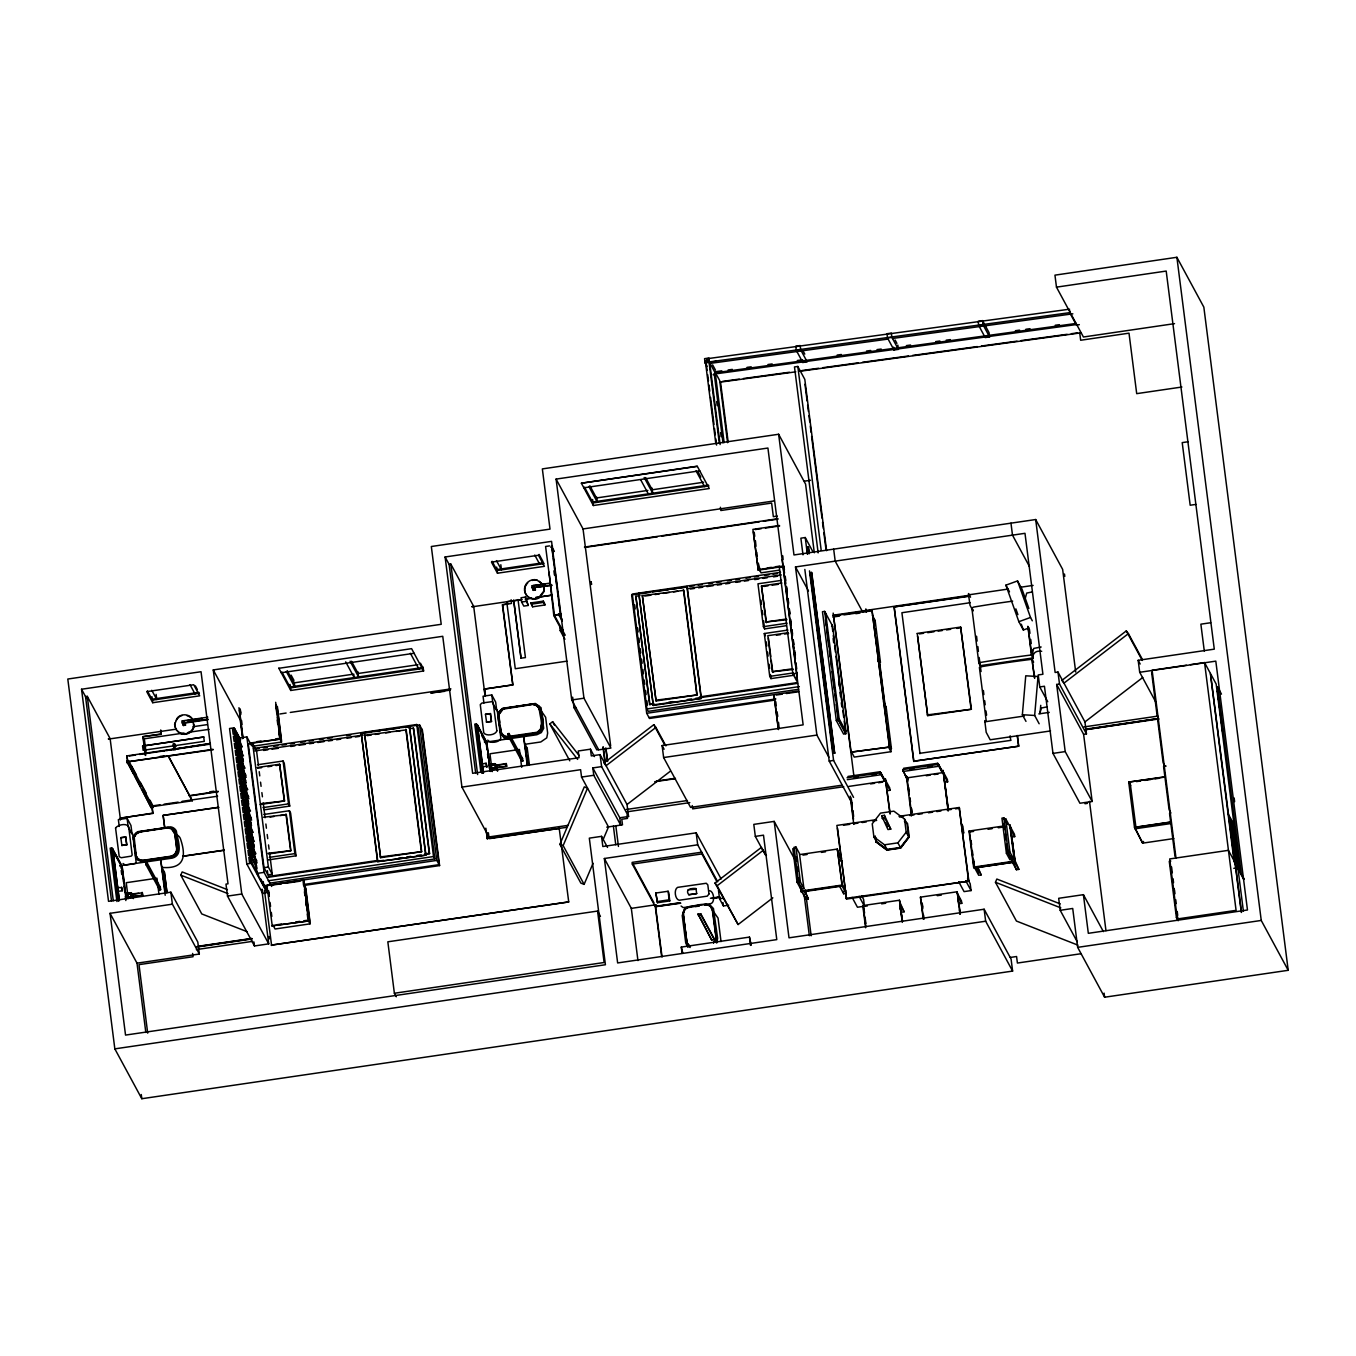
<?xml version="1.0" encoding="UTF-8"?>
<svg xmlns="http://www.w3.org/2000/svg" width="1356" height="1356" viewBox="0 0 1356 1356"><rect width="100%" height="100%" fill="white"/><g stroke="black" fill="none" stroke-linecap="round" stroke-linejoin="round"><path stroke-width="1.5" d="M715.714 936.572L715.815 939.064L713.629 942.962M134.278 840.11L134.346 837.788M176.924 834.855A7.916 7.695 -28.4 0 1 180.28 838.313C186.789 856.856 184.026 869.264 162.11 867.416M498.042 716.426L498.974 711.646L502.551 708.29L535.383 703.476L541.044 707.679L543.671 728.308L541.298 732.596L536.874 734.732L484.753 742.291M133.363 839.788L133.43 837.364A7.916 7.695 -28.4 0 1 137.871 831.652L170.67 826.855A7.916 7.695 -28.4 0 1 176.365 831.075C177.28 839.228 184.28 855.026 172.195 858.128L120.04 865.687M498.533 716.646L499.381 712.307L502.652 709.222L531.552 704.628M541.315 724.816L540.468 729.155L537.213 732.24L506.042 736.8M177.941 848.585L177.263 853.433L173.89 856.636L142.194 861.28A7.661 7.441 -28.4 0 1 136.837 857.297M1025.984 721.375L1022.373 714.731L1025.746 675.797L1038.035 676.525L1034.662 715.46L1039.154 723.765M1040.035 713.527L1040.747 705.323M175.195 722.494L175.178 727.443M193.993 724.172L193.62 726.63A9.577 9.306 -28.4 0 1 191.094 730.952A9.814 9.543 -28.4 0 1 179.399 732.664L177.399 731.189M984.761 720.578L986.185 732.291L990.185 739.783L1050.561 730.935M1032.035 649.727L1033.086 657.931L980.218 665.677L978.863 663.186L971.828 607.844L973.761 607.064A250.097 55.443 -7.2 0 1 1012.661 601.149M978.863 663.186L980.795 662.406A250.097 55.443 -7.2 0 1 1005.999 658.423A250.029 55.427 -7.2 0 1 1031.492 654.982L1033.086 657.931M1024.746 600.2L1026.712 593.081L1032.136 591.945M1039.832 713.425L1041.34 708.052L1046.764 706.917M145.668 755.478L143.194 736.698L161.211 734.274L160.889 730.206M120.633 818.177L152.906 813.091M511.534 603.284L511.127 599.759M499.059 714.409L503.212 709.035M512.856 685.051L502.635 604.776L511.331 603.488M177.856 850.89L175.619 854.924L171.432 856.958L142.007 860.907A7.661 7.441 -28.4 0 1 136.634 856.924L135.99 854.738M716.714 943.047L717.629 938.301L713.459 908.537L710.103 905.079L705.306 904.299M133.922 837.805L136.075 833.889L140.126 831.957L166.873 828.024M715.663 938.793L713.493 942.691M247.029 931.657L201.756 913.927L180.789 875.145L182.162 871.925L227.435 889.655M584.114 884.383L580.86 883.112L559.892 844.33L584.3 786.87L587.538 788.141L563.147 845.602L584.114 884.383L593.047 863.314M602.81 840.33L608.505 826.923L581.555 777.073L580.605 769.7L461.938 787.107L442.751 636.303L213.265 669.932L241.775 894.011L268.725 943.861L254.47 945.963L227.503 896.096L225.977 884.112L228.011 883.807L201.044 671.729L81.546 689.238L108.531 901.333L170.856 892.197L197.806 942.047L199.332 954.031L137.007 963.167L110.056 913.317L172.382 904.181L199.332 954.031M1077.952 945.149L1016.424 921.046L995.457 882.281L996.83 879.044L1060.273 903.893M886.875 849.89L900.655 847.873L909.164 836.889L900.757 848.059L886.96 850.076L875.908 841.754L886.96 850.076M176.195 720.172L177.755 718.172M873.891 836.923L884.536 844.805L897.892 842.856L906.198 832.177L904.52 819.058L893.858 811.159L880.502 813.125L872.23 823.787L873.891 836.923L876.4 841.534L887.027 849.415L900.384 847.466L908.69 836.805L907.011 823.668L904.52 819.058M569.774 760.801L549.807 723.867L552.621 721.714L579.165 755.597M653.778 724.714L603.945 763.004L606.064 765.716L655.914 727.426L653.778 724.714L664.762 745.02M628.557 816.481L601.606 766.632L592.826 767.92L619.794 817.77L628.557 816.481L627.031 804.498L670.22 771.31M772.835 897.842L738.105 924.538L715.002 883.044L761.326 847.449L766.445 855.704M738.105 924.538L717.138 885.756L763.445 850.161M1126.294 630.913L1061.85 680.424L1063.968 683.136L1128.412 633.625L1126.294 630.913L1142.261 660.457M1086.461 733.901L1059.511 684.051L1056.663 684.458L1083.613 734.325L1086.461 733.901L1084.936 721.917L1142.769 677.475M512.704 684.899L484.6 689.085L485.499 695.56M1029.187 627.896L1023.356 630.015L1018.865 621.692L1005.898 585.165L1017.542 580.927L1022.034 589.233L1028.865 608.471M1018.865 621.692L1030.509 617.455L1032.306 620.794M689.136 906.672L684.678 908.808L682.238 915.537L685.729 942.979L687.814 947.285M1084.664 729.799L1157.855 718.629M1041.154 646.998L1033.747 648.422L1031.78 655.541L1028.136 626.845M1041.696 651.287C1026.255 648.999 1034.679 670.661 1034.679 678.271M1103.377 931.606L1083.41 894.672L1058.68 898.299L1060.206 910.3L1072.715 908.469L1077.664 947.352L1104.615 997.219L1288.2 970.303L1203.84 307.134L1176.889 257.284L1054.951 275.149L1056.477 287.15L1083.427 337L1174.516 323.643M1056.477 287.15L1166.194 271.064L1214.281 649.151L1138.176 660.304L1139.701 672.288L1155.668 701.832M715.815 443.582L705.29 360.73L708.781 360.221L719.307 443.073M982.558 320.626L978.185 321.27L978.744 325.559L985.219 337.559L989.592 336.915L989.049 332.627L982.558 320.626L983.1 324.915L989.592 336.915M709.493 362.306L708.934 358.018L704.578 358.662L705.12 362.95L709.493 362.306L715.968 374.307L713.07 374.731M796.328 350.475L800.701 349.848L807.176 361.849L802.82 362.476L796.328 350.475L795.786 346.187L800.142 345.56L800.701 349.848M887.536 338.017L891.892 337.373L898.384 349.373L894.011 350.018L887.536 338.017L886.977 333.729L891.35 333.084L891.892 337.373M978.744 325.559L983.1 324.915M1079.342 324.66L1076.427 325.084L1069.935 313.083L1069.579 310.236M826.601 550.689L804.803 379.375L797.82 366.459L794.48 366.934L818.143 552.875M814.312 552.79L805.583 484.126L778.632 434.259L542.349 468.905L550.011 529.111L431.327 546.502L441.225 624.302L67.8 679.034L114.836 1048.866L141.804 1098.716L1012.61 971.082L1011.084 959.082L984.134 909.232L789.006 937.827L774.191 821.397L753.8 824.38L755.326 836.381L765.309 854.839M1181.907 387.019L1136.701 393.647L1129.006 333.169L1080.664 340.254L1079.681 332.576M594.437 756.58L590.453 749.19L578.232 750.987L579.08 757.716L472.634 773.327L445.107 556.977L551.57 541.366L571.74 699.984L598.708 749.851L610.912 748.054L583.961 698.204L556.096 479.092L767.92 448.039L803.142 724.867L662.101 745.546L663.626 757.546L690.577 807.396L841.771 785.226M581.368 483.194L697.255 466.21L709.256 488.533L593.369 505.517L581.368 483.194L697.272 466.362M583.86 487.804L699.764 470.82M647.863 490.431L596.471 497.957L589.877 485.753M703.628 482.244L652.236 489.787L645.642 477.583M592.538 502.025L708.442 485.041M708.934 485.957L593.03 502.957L584.504 487.16M804.345 481.177L810.515 480.278M556.096 479.092L583.046 528.942L774.123 500.94M1187.975 441.768L1182.212 442.615L1190.178 505.229L1195.941 504.398M549.587 545.892L545.587 546.468L554.519 615.455M550.621 547.129L552.553 546.841M777.293 516.094L773.344 516.67L771.615 503.076L720.833 510.517L720.409 507.263M445.107 556.977L449.107 564.367L450.836 564.096L473.685 606.352L485.075 695.95M584.453 547.078L777.785 518.738M584.656 547.451L657.406 536.773M661.575 536.162L759.275 521.857M763.428 521.246L777.988 519.111M780.7 566.859L758.258 570.147L752.885 529.382L779.395 525.501M755.173 529.552L761.292 528.654M765.377 528.06L779.649 525.959M496.618 569.588L543.603 562.706M544.095 563.621L497.11 570.52L492.109 561.282M497.449 573.215L544.434 566.333L538.451 555.248L491.465 562.13L497.449 573.215L496.669 567.079M549.18 573.452L553.807 615.556L564.469 635.269M813.227 552.316L805.244 537.535L800.871 538.179L802.989 554.841M549.4 583.216L531.688 585.809L533.281 590.352L535.4 590.046L535.128 587.979M545.468 584.25L532.722 585.656L532.993 587.724L551.977 585.402M809.329 553.689L808.329 547.01L806.922 547.231L807.718 553.519M531.942 587.877L551.756 584.978M807.125 547.587L808.532 547.383M1075.698 672.051L1062.646 569.384L1035.679 519.534L793.972 554.96L778.632 434.259M525.433 597.098L521.06 597.742L521.602 602.03L523.806 606.098L528.179 605.454L525.433 597.098L528.179 605.454M471.956 606.607L473.685 606.352M472.058 606.827L522.162 599.488M525.331 599.047L531.535 598.149L525.365 599.115M535.654 597.538L552.18 595.115L535.688 597.606M521.229 599.725L506.737 601.776L515.28 668.728L566.927 661.152M507.737 603.912L502.364 604.691L512.788 684.627M521.602 602.03L525.975 601.386M767.259 567.944L771.361 567.35M775.479 566.74L779.581 566.147M531.094 602.912L543.315 601.132L544.722 603.708L544.892 604.996L532.654 606.793L531.094 602.912L532.654 606.793M758.004 569.69L782.48 566.113M531.264 604.2L543.485 602.403L544.892 604.996M828.872 757.224L816.888 735.071L795.497 566.944L1024.983 533.315L1042.917 674.254L1038.221 674.949L1039.747 686.95L1047.73 701.713M779.53 570.13L761.038 572.842L759.038 569.147M780.581 572.317L632.32 594.047L646.931 708.951L648.219 711.341L798.582 689.306M638.829 593.453L687.187 586.962L701.357 698.425L653.304 705.459L638.829 593.453L653.304 705.459M633.71 594.674L637.879 594.064M639.117 594.013L649.575 592.47M652.422 591.928L668.372 589.724M671.152 589.182L676.729 588.487M679.458 587.979L687.187 586.962M689.865 586.453L694.018 585.843M698.17 585.233L702.34 584.622M708.578 583.707L712.731 583.097M716.9 582.487L721.053 581.877M727.291 580.961L731.443 580.351M735.613 579.741L739.766 579.131M746.003 578.215L750.173 577.605M754.326 576.995L758.479 576.385M764.716 575.469L768.886 574.859M773.039 574.249L777.191 573.639M654.151 704.391L649.592 704.256L635.845 596.233L639.998 595.623M687.814 588.606L781.327 574.91M642.354 595.623L683.814 590.352L697.12 694.95L656.067 700.967L642.354 595.623L656.067 700.967M690.289 589.046L694.442 588.436M698.594 587.826L702.747 587.216M706.917 586.606L713.154 585.69M717.307 585.08L721.46 584.47M725.613 583.86L729.765 583.266M736.003 582.351L740.173 581.741M744.325 581.131L748.478 580.521M754.716 579.605L758.868 578.995M763.021 578.385L767.191 577.775M773.429 576.859L777.581 576.249M644.812 596.064L650.965 595.165M655.084 594.555L659.185 593.962M663.287 593.352L669.44 592.453M673.559 591.86L677.661 591.25M781.565 580.351L757.97 583.809L763.411 626.658L764.615 628.879L786.243 625.709M559.113 613.827L561.045 613.556L561.282 615.438L559.35 615.726L559.113 613.827L562.011 619.2M553.807 615.556L560.316 614.166L554.299 615.048L565.181 635.167M786.87 619.726L766.072 621.98L761.496 585.978L781.887 582.995M763.937 586.419L768.021 585.826M772.089 585.216L778.208 584.334M120.481 819.939L110.124 738.613L87.276 696.357L85.53 696.611L111.531 900.994M278.811 668.305L411.597 648.66L423.597 670.983L290.777 690.458L278.777 668.135M559.74 626.726L560.231 630.608L563.282 630.15M281.285 672.745L414.089 653.287M151.906 699.238L198.891 692.34M199.383 693.272L152.397 700.154L147.414 690.916M152.719 702.713L199.705 695.831L193.722 684.746L146.736 691.645L152.719 702.713L151.957 696.73M417.97 664.711L358.12 673.491L351.509 661.27M289.964 686.967L422.784 667.508L423.275 668.423L290.455 687.899L281.929 672.101M839.076 720.816L844.991 731.731L846.025 731.579L832.618 626.133L824.668 611.403L822.465 611.726L836.313 720.595L843.601 734.088L845.805 733.765L844.212 721.189M766.072 621.98L786.463 618.997M521.026 658.168L513.687 600.284L521.026 658.168L525.433 657.592L518.026 599.572M824.685 613.539L825.719 613.387L839.144 718.833L846.025 731.579M973.066 611.014L970.032 605.318L968.557 594.86L1008.118 589.063M1020.61 587.233L1033.102 585.402M832.906 615.268L968.523 595.403M889.638 747.054L850.89 752.139L889.638 747.054L871.993 610.183L833.55 615.81L850.975 750.987M1017.407 735.766L1018.729 746.19L913.69 761.241L894.062 606.929L968.082 596.081M894.062 606.929L968.269 596.403M763.411 626.658L787.005 623.201M833.855 616.37L839.923 615.488M843.974 614.895L858.128 612.81M862.179 612.217L872.298 610.742M832.804 617.048L839.076 616.133M855.805 613.675L859.992 613.065M919.995 753.682L901.91 612.726L970.065 602.725M794.531 675.152L770.937 678.61L769.75 676.39L764.292 633.523L787.887 630.065M207.824 717.155L181.772 720.968L183.365 725.494L185.484 725.189L185.213 723.138M187.213 720.629L201.807 718.494M793.192 669.474L772.412 671.712L767.818 635.693L788.209 632.71M831.567 626.286L832.618 626.133M874.078 620.641L875.128 620.489L880.434 662.287L879.4 662.44L877.603 659.118M776.378 635.235L780.463 634.642M784.531 634.049L788.616 633.438M182.026 723.019L208.095 719.205M208.316 719.629L183.297 723.29L183.043 721.256M108.378 738.867L110.124 738.613M108.497 739.088L176.483 729.121M192.976 726.714L207.4 724.596M279.861 713.985L286.116 713.053M290.286 712.442L450.921 688.899M450.175 690.119L430.716 692.967L444.548 691.34M184.043 733.02L144.312 738.783L146.194 753.461M188.196 732.342L209.112 729.342M512.568 684.899L484.312 689.034L485.109 695.323M239.91 738.935L233.927 727.867L229.554 728.494L246.792 863.958L262.759 893.502L265.674 893.062M240.69 739.817L234.69 728.748L232.52 729.07L233.181 734.223L235.351 733.901L242.334 746.834M142.583 746.054L203.705 737.02L142.583 746.054L143.126 750.326L204.298 741.359L203.705 737.02M491.787 694.95L492.872 703.51L496.737 710.646L495.652 702.086L491.787 694.95L483.058 696.221L483.923 703.069M916.927 633.472L960.641 627.065L971.388 709.239L927.69 715.646L917.334 634.201M919.402 633.896L923.572 633.286M927.741 632.676L933.979 631.76M938.132 631.15L942.301 630.54M946.471 629.93L950.624 629.32M956.878 628.404L961.031 627.794M235.808 734.528L237.554 734.257L253.352 857.246L251.606 857.5L235.808 734.528L237.758 734.63L253.352 857.246M174.043 750.038L173.28 744.037L174.585 743.834L175.975 746.427M241.588 746.97L235.605 735.884L233.435 736.206L234.079 741.342L236.266 741.02L242.249 752.105M251.623 745.732L246.86 736.918L239.859 737.952L257.098 873.4L267.573 892.79M210.366 743.393L163.042 751.038M213.231 749.715L127.684 761.818L126.922 755.885L210.18 743.681M129.227 755.987L135.464 755.072M139.634 754.461L162.534 751.105M166.686 750.495L210.451 744.088M164.042 751.156L162.025 750.732M236.503 743.003L234.334 743.325L234.995 748.461L237.164 748.156L236.503 743.003L243.504 755.936M256.945 741.647L261.047 741.037M275.438 738.935L279.539 738.325L281.539 742.02L252.775 746.241M126.752 761.072L128.684 760.801L153.143 807.464L151.211 807.752L126.752 761.072L133.532 773.615M249.69 743.071L280.539 739.037L251.979 743.224M159.974 756.462L164.008 755.868M213.011 749.309L127.684 761.818L139.482 783.378M258.42 765.411L256.555 750.766L252.674 743.563L248.317 744.207L264.03 867.687L267.912 874.874L272.268 874.247L269.607 853.314M126.989 762.953L128.922 762.665M571.74 699.984L583.961 698.204M243.402 761.225L237.419 750.156L235.249 750.478L235.893 755.614L238.08 755.292L245.063 768.208M772.412 671.712L792.785 668.728M486.584 722.223L485.482 714.29L490.397 713.578L491.499 721.511L486.465 722.002L491.499 721.511M253.487 748.444L416.75 724.511L418.038 726.918L434.835 858.941L269.488 883.18M490.516 713.798L485.482 714.29M361.204 733.003L409.563 726.528L425.937 855.144L377.578 861.619L361.204 733.003L377.612 860.111M254.894 749.088L259.064 748.478M263.234 747.868L267.403 747.258M273.641 746.342L277.811 745.732M281.98 745.122L286.15 744.512M290.32 743.902L294.489 743.291M300.744 742.376L304.914 741.766M309.083 741.156L313.253 740.545M319.507 739.613L323.677 739.003M327.847 738.393L332.017 737.783M346.611 735.647L350.78 735.037M361.51 733.562L371.968 732.037M373.714 731.681L380.324 730.816M384.138 730.155L399.122 728.053M402.901 727.392L409.563 726.528M411.241 726.172L419.58 724.952L422.377 730.121L439.598 865.586L304.1 885.434M254.894 750.936L363.272 735.054M409.122 728.325L413.682 728.46L429.598 853.636L425.445 854.246M364.747 735.189L406.207 729.901L421.699 851.67L380.629 857.687L364.747 735.189L380.629 857.687M263.64 750.444L267.81 749.834M271.98 749.224L278.217 748.309M290.726 746.478L294.896 745.868M299.066 745.258L305.32 744.342M309.49 743.732L313.66 743.122M317.812 742.512L324.067 741.596M328.237 740.986L332.406 740.376M336.576 739.766L340.746 739.156M347 738.24L351.17 737.63M355.323 737.003L359.493 736.393M367.205 735.63L371.307 735.02M375.409 734.427L379.511 733.816M385.68 732.918L389.782 732.325M395.935 731.409L400.054 730.816M769.75 676.39L793.328 672.932M784.514 573.113L783.717 566.859L779.344 567.503L792.87 673.813L797.243 673.169M572.656 697.154L573.995 707.629L575.741 707.374M487.058 749.919L486.007 741.647L476.431 723.918L474.77 724.155L480.804 771.7M490.482 771.445L486.77 742.274L477.312 724.782L475.99 724.968L482.228 773.14M475.956 725.257L477.448 725.036L483.533 772.937M476.312 726.613L477.617 726.426L486.804 743.41L485.499 743.596M655.66 700.221L697.12 694.95M238.978 762.411L236.808 762.733L236.147 757.597L238.317 757.275L238.978 762.411L245.961 775.344M239.232 764.394L237.063 764.716L237.707 769.869L239.893 769.547L239.232 764.394L246.216 777.31M649.592 704.256L653.745 703.662M699.476 696.95L797.159 682.627M668.694 702.255L672.847 701.645M687.407 699.527L691.56 698.916M695.713 698.306L797.548 683.373M1210.671 622.743L1200.874 624.167L1204.298 651.066M652.999 704.9L701.357 698.425M257.521 764.767L283.082 761.021L284.268 763.242L289.726 806.091L264.166 809.837M646.931 708.951L799.362 686.594M257.199 767.513L279.607 764.225L284.591 800.955L260.132 804.549M257.589 768.242L261.674 767.649M267.776 766.75L271.861 766.157M275.929 765.564L280.014 764.954M240.131 771.53L237.961 771.852L238.622 776.988L240.792 776.683L240.131 771.53L246.131 782.615M508.008 733.681L509.059 733.528L522.535 758.445L522.857 761.021L521.823 761.174L508.33 736.24L508.008 733.681L522.857 761.021M631.642 594.979L646.693 713.29L798.481 691.052M776.225 695.035L782.344 694.136M786.412 693.526L798.65 691.746M508.33 736.24L509.381 736.088L509.059 733.528M510.5 736.8L535.179 733.189C545.773 730.833 539.891 717.239 539.468 710.341A7.288 7.068 -28.4 0 0 531.399 704.357L504.652 708.273C493.516 711.171 500.144 725.748 501.008 733.24M484.346 741.885L486.007 741.647M648.982 717.544L775.835 698.95M486.77 742.274L485.465 742.461L481.651 735.41M774.259 700.188L649.49 718.46L646.693 713.29M241.69 783.802L239.52 784.107L238.876 778.971L241.046 778.649L241.69 783.802L248.69 796.718M248.945 798.701L241.944 785.785L239.775 786.09L240.436 791.26L242.605 790.938L248.606 802.023M524.806 744.308L540.79 741.969L546.756 737.85L547.655 733.104L545.637 717.256L541.603 711.476M209.841 791.802L213.977 791.209M189.23 795.701L218.18 791.294M189.382 795.972L218.231 791.735M1084.936 721.917L1057.985 672.051L1055.138 672.474L1035.679 519.534M151.991 805.973L160.042 804.786M164.059 804.193L178.161 802.142M182.06 801.345L217.621 796.209M168.992 757.072L192.332 800.769L152.075 806.667L144.329 792.328M483.194 763.682L486.109 763.259L486.889 767.004L486.109 763.259M522.535 758.445L521.484 758.597L521.823 761.174M120.345 818.109L152.787 813.414L151.872 807.142M491.279 764.648C502.567 760.885 481.16 768.937 495.347 767.852L494.754 764.14M885.061 706.968L886.112 706.815L891.417 748.58L890.383 748.732L888.587 745.41M127.091 818.312L128.193 826.906L132.057 834.042L130.956 825.465L127.091 818.312L118.362 819.6L119.243 826.465M598.589 749.631L596.826 749.885L573.995 707.629M483.584 766.699L486.499 766.276M493.262 765.259L506.398 763.903L506.703 766.293L495.686 767.903M495.381 765.513L506.398 763.903M1186.398 665.237L1152.108 670.271L1175.991 858.026M1190.432 664.66L1204.552 662.576L1210.383 673.373L1234.113 861.704L1243.672 879.332M164.669 827.652L163.11 815.397L218.638 807.261M1039.747 686.95L1044.442 686.255L1052.985 753.394L1079.935 803.244L1092.156 801.464L1083.613 734.325M1139.701 672.288L1215.807 661.135L1247.469 909.995L1088.326 933.318L1083.41 894.672M163.11 815.397L218.706 807.396M493.567 767.665L506.703 766.293M491.72 768.089L495.347 767.852M244.419 805.176L242.249 805.498L241.588 800.362L243.758 800.04L244.419 805.176L251.402 818.109M496.042 768.344L491.313 769.038L490.736 764.428L495.449 763.733L497.567 771.157L496.974 766.53M261.776 803.498L284.591 800.955M839.144 718.833L838.093 718.985L836.262 704.51M482.058 771.734L483.363 771.547M627.031 804.498L600.081 754.631L591.301 755.919L590.453 749.19M251.657 820.109L244.673 807.193L242.504 807.498L243.148 812.651L245.334 812.329L251.318 823.397M836.313 720.595L838.517 720.273L845.805 733.765M262.962 807.617L288.523 803.871L289.726 806.091M251.572 825.38L245.572 814.312L243.402 814.617L244.063 819.77L246.233 819.448L253.216 832.364M927.284 714.917L971.388 709.239M263.844 814.481L289.404 810.735L290.591 812.956L296.049 855.822L268.522 859.857M663.626 757.546L816.888 735.071M121.904 845.602L120.803 837.669L125.701 836.957L126.803 844.89L121.786 845.381L126.803 844.89M125.82 837.177L120.803 837.669M263.522 817.227L286.336 814.668L290.913 850.687L268.505 853.975M270.03 817.058L274.115 816.465M280.217 815.566L284.302 814.973M252.47 832.499L246.487 821.431L244.317 821.753L244.961 826.906L247.148 826.584L253.131 837.669M581.555 777.073L593.775 775.276L620.726 825.143L619.794 817.77M121.871 866.196L111.819 847.924L110.158 848.161L116.938 901.52M126.345 899.299L122.159 866.433L112.701 848.941L111.378 849.127L117.921 900.469M111.378 849.415L112.836 849.195L119.362 900.537L112.701 848.941M984.71 721.833L1024.272 716.036M1038.832 713.9L1049.256 712.375M111.734 851.06L113.057 850.873L122.226 867.857L120.921 868.043M254.284 846.771L248.301 835.686L246.131 836.008L246.775 841.144L248.962 840.822L255.945 853.755M833.093 752.97L834.703 753.139L833.093 752.97L810.125 572.418M656.575 781.039L675.271 778.31M654.694 781.717L675.474 778.666M255.199 853.907L249.216 842.839L247.029 843.144L247.69 848.297L249.86 847.975L256.843 860.89M890.197 745.478L890.977 751.699L854.263 757.089L851.805 752.512M804.837 569.418L829.211 761.089L833.584 760.445L853.551 797.379M182.958 856.161L224.096 850.144M183.026 856.297L224.164 850.263M119.735 865.891L121.413 865.653L122.193 871.806M145.787 862.365L146.821 862.213L160.313 887.146L160.635 889.706L159.584 889.875L146.109 864.942L145.787 862.365L160.635 889.706M120.718 866.365L122.023 866.179L126.04 899.062M120.853 866.637L122.159 866.433M1083.969 726.935L1157.821 716.104M146.109 864.942L147.16 864.789L146.821 862.213M250.114 849.958L247.945 850.28L248.589 855.416L250.775 855.094L250.114 849.958L257.098 862.874M919.792 753.309L1010.864 740.359M1086.325 729.036L1158.126 718.51M1084.664 729.816L1157.905 719.087M268.098 853.246L290.913 850.687M257.013 868.162L251.013 857.077L248.843 857.399L249.504 862.552L251.674 862.23L258.657 875.162M251.402 857.128L253.165 856.873M913.69 761.241L1018.729 746.19M269.302 857.365L294.845 853.619L296.049 855.822M246.792 863.958L251.165 863.314L267.132 892.858M847.941 776.446L880.01 771.75L884.298 779.683M903.605 768.293L937.691 763.292L941.996 771.242M626.336 809.481L687.441 800.532M847.042 777.768L880.892 772.801L884.383 779.259L884.637 781.158L848.788 786.412M902.74 769.598L938.555 764.343L942.064 770.818L942.301 772.7L906.469 777.954L902.74 769.598L906.469 777.954M854.229 777.734L858.229 777.141M872.264 775.09L876.281 774.496M909.893 769.564L913.91 768.971M927.945 766.92L931.962 766.326M626.641 811.871L689.797 802.616M847.28 779.666L881.129 774.7L884.637 781.158M902.977 771.496L938.81 766.242L942.301 772.7M118.565 887.485L121.854 887.79L122.243 890.773L119.328 891.197M264.03 867.687L268.369 867.043L272.268 874.247M1052.985 753.394L1065.206 751.597L1092.156 801.464M461.938 787.107L488.889 836.957L568.011 825.363M487.16 838.584L559.367 828.397M489.414 838.652L566.469 827.346M843.754 786.7L692.662 808.854L692.238 805.583M160.313 887.146L159.262 887.299L159.584 889.875M257.098 873.4L264.081 872.383L271.709 886.468M870.552 783.904L874.552 783.31M878.569 782.734L882.57 782.141M926.216 775.751L930.233 775.157M934.25 774.564L938.25 773.971M126.752 893.367L131.464 892.689L132.041 897.316L127.345 898.011L126.752 893.367L128.261 896.18M127.871 897.316L127.278 893.621L130.939 893.384L131.363 896.808L127.871 897.316L131.363 896.808M130.939 893.384L127.278 893.621M380.239 856.941L421.699 851.67M129.278 894.214L142.414 892.841L142.719 895.265L131.702 896.875M133.244 894.197L138.753 893.384M129.6 896.638L142.719 895.265M268.742 876.417L377.104 860.535M425.038 853.5L429.598 853.636M606.742 827.143L622.489 824.838L621.777 819.244L627.472 818.414L627.065 815.142M267.064 877.451L383.765 860.348M398.342 858.212L402.512 857.602M406.681 856.992L410.851 856.382M417.106 855.466L421.275 854.856M377.578 861.619L425.937 855.144M268.183 880.79L433.53 856.551L434.835 858.941M887.519 790.65L889.994 790.294L889.689 787.87L885.485 780.107M945.217 782.192L947.658 781.836L947.352 779.412L943.149 771.666M439.598 865.586L436.801 860.399L263.776 885.773L263.25 881.603M607.522 847.432L601.539 836.347L589.318 838.144L605.42 964.743L125.532 1035.086L110.056 913.317M272.302 926.284L266.929 885.536L303.642 880.146L309.015 920.893L272.048 925.826L309.015 920.893M281.455 883.892L266.929 885.536M285.523 883.298L299.812 881.214M303.591 884.519L439.107 864.653L421.869 729.206M227.503 896.096L241.775 894.011M721.138 878.993L696.17 832.838L602.827 846.517L601.539 836.347M1166.109 766.089L1163.584 766.462L1169.075 809.634L1170.906 813.007M881.637 815.719L884.434 815.312L890.773 829.143L887.977 829.55L881.637 815.719L883.62 819.414M755.326 836.381L763.496 835.177L776.785 939.623L617.641 962.946L604.352 858.501L697.696 844.822L717.663 881.756M1173.788 838.567L1142.65 843.144L1134.48 827.313L1128.717 782.09L1165.228 776.734M881.976 818.465L884.773 818.058L890.773 829.143M1165.363 777.022L1130.04 781.887L1135.938 827.397M899.079 816.312L959.217 807.498L968.879 881.129L846.534 899.062L836.872 825.431L876.264 819.668M1136.43 781.598L1140.582 781.005M1144.718 780.395L1150.922 779.48M1155.058 778.869L1159.21 778.259M843.483 825.262L849.704 824.346M853.856 823.736L858.009 823.126M862.145 822.533L866.298 821.922M872.518 821.007L876.671 820.397M899.469 817.058L903.621 816.448M909.842 815.532L913.995 814.922M918.148 814.312L922.283 813.702M928.504 812.803L932.657 812.193M936.81 811.583L940.945 810.973M947.166 810.057L951.319 809.447M955.472 808.854L959.607 808.244M701.9 853.924L701.679 852.195L632.116 862.399L632.337 864.111L701.9 853.924L716.799 881.468M1084.986 803.735L1087.427 803.379M795.955 847.008L794.04 847.28L798.515 882.434L802.006 888.892L803.922 888.621L799.447 853.466L795.955 847.008L800.43 882.163L803.922 888.621M794.955 848.415L792.785 848.737L797.04 882.18L801.328 890.129M1007.355 824.312L1003.864 817.837L1001.931 818.126L1006.406 853.28L1009.898 859.738L1011.83 859.45L1011.305 855.314M277.183 924.69L281.302 924.097M295.693 921.978L299.812 921.385M303.93 920.775L308.032 920.182L310.032 923.86L275.065 928.996L273.081 925.3M1003.542 819.143L1005.728 818.838L1010.017 826.77L1014.271 860.212L1009.983 852.28L1005.728 818.838M800.379 854.483L837.347 849.059L842.432 886.01L801.345 892.028L800.328 887.095M802.922 855.111L807.04 854.5M821.414 852.399L825.516 851.788M1015.169 861.992L1010.101 825.058L1015.169 861.992L974.117 868.01L973.608 867.094L969.032 831.075L1003.932 825.957M969.032 831.075L969.523 831.991L973.642 831.398M988.015 829.279L992.117 828.686M998.27 827.787L1002.372 827.177M198.264 946.268L251.724 938.437M196.315 946.776L251.843 938.64M198.129 946.878L252.165 938.962M196.383 949.59L252.657 941.335M839.517 860.992L841.957 860.636M568.723 901.926L271.403 945.115L568.723 901.926L559.164 828.024M1012.254 836.991L1014.712 836.635L1014.407 834.228L1010.203 826.482M655.829 893.045L668.084 891.248L668.678 892.367L669.779 900.926L657.524 902.723L655.829 893.045L657.524 902.723M688.102 889.706C709.154 889.299 681.526 885.061 688.831 894.74L696.696 893.587L695.95 888.553M1134.48 827.313L1170.974 821.956M1170.025 822.278L1134.735 827.448L1142.65 843.144M1134.904 828.821L1170.194 823.651M656.914 901.604L669.169 899.808L669.779 900.926M600.437 916.368L597.572 911.062L387.833 941.81L394.376 993.253L396.274 996.779M797.04 882.18L799.209 881.858L798.684 877.688M798.515 882.434L800.43 882.163M1006.728 844.229L1007.796 852.602L1009.983 852.28M604.352 858.501L631.32 908.367L656.202 904.706M1006.406 853.28L1008.339 852.992L1011.83 859.45M632.337 864.111L655.185 906.367L679.729 902.774M710.425 898.265L718.612 897.079M679.78 903.011L655.304 906.605L661.592 956.065M712.442 898.231L718.561 897.333M662.067 957.031L655.575 906.689L680.78 903.215M712.019 898.418L720.375 897.18M718.477 890.248L719.561 898.808L723.053 898.282M1231.655 824.787L1233.401 824.533L1239.384 871.45M699.035 905.689L687.221 907.774A7.661 7.441 -28.4 0 0 683.051 913.147L687 944.251A7.661 7.441 -28.4 0 0 690.17 947.488M695.408 906.622L699.221 906.062M800.837 891.095L841.923 885.078L842.432 886.01M803.735 891.231L809.769 890.35M813.786 889.756L837.906 886.231M1142.261 841.72L1143.583 841.517M973.608 867.094L1014.678 861.077M980.507 866.637L1014.678 861.619L1018.865 869.382L1016.424 869.738L1012.44 862.348M974.676 867.891L1014.881 861.992M719.561 898.808L723.426 905.944L728.664 905.181M698.103 914.097L700.713 913.707L714.188 938.64L714.324 939.657L711.714 940.047L698.103 914.097L711.714 940.047M698.221 915.114L700.849 914.724L714.324 939.657M801.735 891.519L805.922 899.282L808.362 898.926L805.074 890.994M839.686 886.366L843.686 893.757L846.127 893.384M977.829 866.976L981.134 874.908L978.676 875.264L974.472 867.518M846.144 898.316L968.879 881.129M865.603 927.758L862.789 905.605L899.486 900.231L902.537 921.3M923.267 919.3L920.453 897.147L957.167 891.773L960.234 912.842M1170.821 861.077L1169.262 861.297L1172.754 888.739L1174.296 888.502M861.806 896.079L863.569 899.35L864.45 906.215L857.45 907.232L852.127 897.401M967.523 878.807L970.184 883.722L971.049 890.587L964.065 891.604L958.743 881.773M867.365 905.927L863.28 906.52L862.789 905.605M881.637 903.842L885.705 903.249M937.267 895.689L941.352 895.079M899.604 901.621L904.113 911.791L901.655 912.164L899.655 908.469M959.336 903.706L961.777 903.35L961.472 900.926L957.285 893.163M682.085 953.319L681.288 947.081L749.461 937.098L751.241 945.166M1233.807 868.348L1237.859 867.755L1243.384 911.215M394.376 993.253L604.115 962.506L597.572 911.062M114.836 1048.866L985.659 921.216L1012.61 971.082M1174.974 893.807L1174.482 889.875L1172.923 890.112L1176.415 917.554L1177.974 917.317M1010.288 957.438L1016.576 956.522L1017.407 963.048L1081.02 953.726M1077.664 947.352L1261.25 920.453L1288.2 970.303M1069.562 309.185L706.832 358.764L707.222 362.205L1069.952 312.626M709.985 362.188L716.273 361.323M710.12 363.391L888.35 339.034M892.536 338.458L1072.85 313.812M715.561 371.68L721.85 370.815M728.138 369.968L732.325 369.391M747.003 367.391L751.207 366.815M767.971 364.527L772.174 363.95M797.328 360.51L801.515 359.933M837.16 355.069L841.364 354.492M866.518 351.051L870.705 350.475M876.993 349.611L881.197 349.051M906.35 345.611L910.554 345.034M935.708 341.593L939.894 341.017M946.2 340.17L950.387 339.593M1015.39 330.711L1019.576 330.135M1025.865 329.271L1030.052 328.694M1055.222 325.254L1059.409 324.694M715.68 372.714L1076.308 323.423M713.714 374.12L1076.444 324.542M722.562 381.392L739.274 379.104M743.461 378.527L789.395 372.256M801.921 370.544L818.634 368.256M822.821 367.696L858.314 362.832M862.484 362.272L908.435 355.984M912.605 355.425L977.354 346.577M981.524 346L1017.034 341.153M1021.204 340.576L1067.155 334.305M1071.325 333.729L1077.596 332.864M720.307 382.138L795.786 371.832M799.972 371.256L1080.935 332.847M709.663 890.655C713.934 891.485 715.154 901.537 711.29 903.52L683.238 907.622L681.068 906.011M532.552 704.374L537.112 705.103M167.873 827.753L172.415 828.499M704.764 904.842L707.12 904.859A7.661 7.441 -28.4 0 1 712.476 908.842L716.646 940.301A7.661 7.441 -28.4 0 1 715.832 942.488M508.907 738.834L504.093 738.054L500.059 732.274M508.432 737.105L502.127 734.783M704.493 904.622L706.73 904.638M144.211 862.23L137.448 859.975L135.38 855.653M1022.373 714.731L1034.662 715.46M171.263 828.736L166.72 827.753L139.973 831.669C129.362 834.008 135.498 847.619 135.685 854.517A7.288 7.068 -28.4 0 0 143.753 860.501L170.5 856.585A7.288 7.068 -28.4 0 0 176.772 848.5L174.941 834.008L171.11 828.465M131.108 832.465L132.668 834.042L136.125 862.179A1.881 1.831 -28.4 0 1 135.058 863.552L125.227 865.111L123.057 863.501M995.457 882.281L1060.833 907.876M559.892 844.33L563.147 845.602M180.789 875.145L228.045 893.655M539.366 581.317L542.875 584.741M538.959 706.476L536.908 704.73L532.366 704.001L503.008 708.663L498.855 714.036L499.686 722.341M504.076 736.393L500.228 730.85M714.019 912.317L718.053 918.097L721.036 941.606M174.263 829.872L172.212 828.126L167.669 827.38L138.329 832.042A7.661 7.441 -28.4 0 0 134.142 837.415L136.193 855.111M904.418 821.228L907.537 823.55L909.266 837.076M175.856 729.24L179.653 733.155A9.814 9.543 -28.4 0 0 191.349 731.426A9.577 9.306 -28.4 0 0 193.874 727.121L192.705 719.409A9.577 9.306 -28.4 0 0 186.857 715.07A9.814 9.543 -28.4 0 0 177.483 717.68L174.602 724.494L176.127 729.714M715.002 883.044L717.138 885.756M549.807 723.867L577.622 759.377M542.62 584.266L536.773 579.91A9.797 9.526 -28.4 0 0 524.535 590.538A9.797 9.526 -28.4 0 0 538.993 597.352L543.536 591.47A9.509 9.238 -28.4 0 0 543.587 586.538M710.493 906.384L712.375 910.334L715.866 936.843M172.89 829.804L174.788 833.737L176.636 848.212A7.288 7.068 -28.4 0 1 170.347 856.297L143.6 860.229A7.288 7.068 -28.4 0 1 135.549 854.246L133.702 839.754M538.756 706.103C542.57 713.917 547.773 730.46 536.315 733.952L506.89 737.884A7.441 7.221 -28.4 0 1 501.534 733.918L500.161 726.087M174.06 829.499L175.568 831.753M1211.4 675.237L1216.163 684.034L1240.045 871.789L1233.841 824.465M1221.468 694.136L1217.485 686.746L1241.282 873.823L1244.266 879.366M1228.367 814.295L1234.062 824.872M1229.011 816.397L1233.401 824.533M1128.412 633.625L1142.396 659.474M1138.176 660.304L1140.159 663.999M1231.468 837.398L1236.74 847.161M1231.655 838.94L1236.943 848.703M1158.956 719.138L1157.126 715.748L1151.634 672.559M1236.062 863.653L1230.35 818.77M1164.94 766.089L1163.109 762.699L1157.617 719.511M1029.458 566.537L1012.491 535.145L1010.966 523.162M895.062 339.949L896.909 343.373M1128.717 782.09L1130.667 785.683M1005.898 585.165L1009.491 591.809M1176.415 917.554L1178.144 920.758M1033.628 662.22L1032.035 659.27L1034.374 677.712M970.557 597.199L968.54 593.555L968.557 594.86M971.828 607.844L973.167 610.336M802.922 350.696L804.786 354.119M1060.206 910.3L1077.173 941.691M1010.712 829.245L1014.712 836.635M1014.576 859.602L1018.865 869.382M1014.118 863.653L1016.424 869.738M1007.796 852.602L1012.101 860.535M872.433 615.505L875.128 620.489M862.145 610.997L835.194 561.13L833.669 549.146M943.657 774.446L947.658 781.836M877.739 657.304L880.434 662.287M877.807 660.542L879.468 663.626L884.79 705.408M961.099 823.007L962.879 826.279L963.743 833.143L961.98 829.855M712.646 364.883L715.426 370.019M716.985 375.561L719.68 380.544L727.579 442.683M705.29 360.73L706.086 362.221M705.12 362.95L706.968 366.374M977.134 867.518L981.134 874.908M976.371 869.179L978.371 872.874M883.417 701.832L886.112 706.815M965.743 880.756L971.049 890.587M795.497 566.944L808.481 590.962M888.722 743.596L891.417 748.58M888.519 747.139L890.977 751.699M782.785 555.858L783.107 559.621M957.794 895.96L961.777 903.35M885.993 782.904L889.994 790.294M906.198 832.177L908.69 836.805M760.445 571.317L758.258 563.062M761.496 585.978L766.479 622.709M697.967 471.786L700.798 477.024M897.892 842.856L900.384 847.466M696.035 470.82L704.561 486.601M885.621 823.109L887.621 826.804M920.453 897.147L923.521 918.215M792.87 673.813L796.769 681.017L796.243 676.847M884.536 844.805L887.027 849.415M764.292 633.523L765.496 635.727M829.211 761.089L852.178 803.549M900.113 904.418L904.113 911.791M644.185 477.515L652.677 493.211L652.016 488.075M640.761 479.905L648.304 493.855M837.466 850.483L841.652 858.246M837.957 853.246L840.957 858.789M859.128 896.384L864.45 906.215M841.822 883.603L845.822 890.994M841.923 885.638L845.127 891.536M774.191 821.397L795.158 860.179M588.877 486.516L597.403 502.313L596.759 497.16M804.379 891.536L808.362 898.926M635.845 596.233L649.982 705.001M655.914 727.426L665.898 745.885M662.101 745.546L664.084 749.241M552.451 547.841L554.384 551.434M539.095 554.401L543.095 561.791M534.739 555.045L539.722 564.265M559.35 615.726L562.265 621.099M560.231 630.608L564.927 639.286M535.4 590.046L533.789 585.504M696.696 893.587L688.831 894.74M496.482 560.638L501.483 569.876L500.822 564.74M681.288 947.081L682.814 953.082M633.116 864.23L653.965 902.808M552.621 721.714L554.604 725.392M527.348 748.529L525.009 744.19L527.603 764.682M420.428 663.169L422.326 666.677M410.376 653.27L418.902 669.067M350.068 661.22L358.56 676.915L357.899 671.762M345.695 661.864L354.187 677.559L353.746 674.118L293.896 682.899L287.286 670.695M291.116 675.135L293.964 680.39M286.286 671.457L294.828 687.255M279.844 737.376L281.489 740.41L277.353 706.34M213.265 669.932L240.215 719.782L242.622 738.63M238.164 749.987L243.148 759.224M240.317 760.97L244.317 768.344M303.727 883.197L305.388 886.248M305.812 888.197L309.846 920.555M195.383 685.882L197.383 689.577M240.893 771.395L245.877 780.632M243.792 782.209L247.775 789.599M243.046 782.344L247.029 789.734M190.026 684.678L195.01 693.916M243.86 794.769L248.843 804.006M246.504 803.6L250.504 810.99M308.321 919.215L309.965 922.266M245.758 803.735L249.758 811.125M248.385 830.414L254.386 841.5M249.046 835.55L254.03 844.788M185.484 725.189L183.874 720.663M251.758 856.941L256.759 866.179M260.657 878.858L267.657 891.773M151.77 690.289L156.771 699.51M173.28 744.037L174.67 746.614M168.127 755.97L192.332 800.769M126.922 755.885L127.905 762.225M131.6 766.174L136.447 775.124M140.312 782.293L146.126 793.04M150.007 800.21L152.838 805.701M135.481 777.208L140.329 786.158M142.261 789.751L151.211 807.752M81.546 689.238L86.547 698.476M162.059 867.772L164.415 872.111L167.025 892.621M122.243 890.773L121.464 887.061M1017.542 580.927L1030.509 617.455M1015.847 608.861L1017.898 614.624M1021.322 624.235L1023.356 630.015M487.736 740.122C489.889 743.952 499.805 742.427 500.856 738.206L497.194 710.103A2.119 2.051 -28.4 0 0 495.788 709.069M175.365 831.381L176.229 833.957M540.078 708.001C540.942 715.697 547.553 730.664 536.112 733.579L506.686 737.511A7.441 7.221 -28.4 0 1 501.347 733.545L498.771 716.341M687.204 944.623L683.255 913.52A7.661 7.441 -28.4 0 1 684.051 911.334M712.527 910.605C710.171 899.909 696.476 905.978 689.56 906.503A7.288 7.068 -28.4 0 0 683.271 914.588L686.763 941.115A7.288 7.068 -28.4 0 0 690.441 946.369M1176.889 257.284L1261.25 920.453M1234.146 797.955L1234.621 801.667M1232.333 822.431L1238.045 867.315L1232.112 822.024M1241.503 912.469L1235.18 862.806L1228.434 850.331L1169.703 858.941L1177.347 918.961L1236.079 910.351L1204.552 662.576M1234.96 862.399L1241.282 912.063M1210.45 673.474L1234.553 861.636M1169.55 813.397L1175.042 856.585M1171.567 866.959L1172.313 872.823M1173.059 878.705L1173.55 882.637M1175.72 899.689L1176.228 903.605M1177.228 911.435L1177.72 915.368M1064.477 574.012L1064.782 576.402M1089.495 801.345L1105.954 930.674M1104.089 993.117L1104.615 997.219M1057.985 672.051L1059.511 684.051M1056.663 684.458L1065.206 751.597M1029.424 629.235L1029.95 633.337M1030.73 639.49L1031.255 643.591M1027.831 626.286L1031.492 654.982M1017.22 735.444L1018.559 745.868M1010.135 735.8L1010.678 739.986M1010.406 826.838L1014.61 859.924M1003.864 817.837L1008.339 852.992M1004.084 823.329L1004.881 829.601M1005.406 833.787L1006.203 840.059M976.574 636.235L977.083 641.083M977.896 646.626L978.388 651.338M979.168 657.49L981.066 671.525M983.371 690.475L983.88 694.56M984.676 700.713L985.185 704.815M985.982 710.968L986.609 715.12M986.185 720.765L979.405 667.474L981.354 666.694A250.097 55.443 -7.2 0 1 1032.187 659.253M960.641 627.065L970.998 708.51M984.134 909.232L985.659 921.216M973.625 859.619L974.422 865.823M971.066 840.635L971.591 844.771M972.371 850.975L972.896 855.111M973.693 861.314L974.218 865.45M969.523 831.991L974.117 868.01M959.217 807.498L968.489 880.383M897.842 345.085L898.384 349.373M893.655 347.153L894.011 350.018M948.42 809.447L943.047 770.259L948.166 811.091M943.352 772.039L948.115 809.396M957.167 891.773L960.116 914.3M958.065 899.401L958.862 905.622M959.387 909.774L959.912 913.927M938.555 764.343L938.81 766.242M937.691 763.292L937.979 765.445M917.588 636.303L927.69 715.646M894.248 607.251L913.876 761.564M907.537 777.276L907.842 779.7M911.486 808.413L912.012 812.566M907.333 776.92L907.859 781.056M908.656 787.294L909.181 791.446M909.978 797.667L910.503 801.82M911.283 808.04L911.825 812.193M907.096 778.581L909.147 794.701M909.656 798.718L911.707 814.837M906.333 775.632L911.452 815.922M922.182 902.943L922.707 907.096M922.25 904.655L922.775 908.808M923.572 915.029L924.097 919.182M874.078 618.811L874.603 622.963M875.4 629.184L875.925 633.337M876.722 639.574L877.247 643.727M878.044 649.948L878.569 654.101M879.366 660.338L885.434 708.103M886.231 714.324L886.756 718.477M887.553 724.714L888.078 728.867M888.875 735.088L889.4 739.24M888.79 736.206L889.316 740.376M871.993 610.183L889.333 746.512M865.857 608.878L866.264 612.149M890.214 813.888L885.349 778.717L889.909 813.702M899.808 901.994L902.181 920.673M899.486 900.231L902.299 922.385M880.892 772.801L881.129 774.7M880.01 771.75L880.281 773.903M884.434 815.312L884.773 818.058M875.908 837.771L876.4 841.534M875.179 835.957L876.01 841.94M802.447 359.628L802.82 362.476M804.972 384.24L807.091 400.969M807.634 405.156L808.43 411.427M808.956 415.614L809.752 421.886M810.295 426.072L811.091 432.344M811.617 436.53L821.99 518.111M822.533 522.297L823.329 528.569M823.855 532.755L825.99 549.485M833.177 613.098L853.839 775.598M831.957 624.879L832.754 631.15M833.279 635.337L834.076 641.625M834.618 645.812L835.415 652.1M835.94 656.287L842.347 706.544M842.873 710.73L843.669 717.002M833.143 638.693L833.686 642.829M838.669 682.119L839.195 686.238M839.991 692.441L840.517 696.577M841.296 702.781L841.839 706.917M797.82 366.459L821.194 550.299M851.483 799.904L852.28 806.125M853.009 810.651L853.602 816.498M850.704 797.108L853.517 819.261M850.195 796.175L853.788 824.38M863.755 906.876L864.552 913.113M865.077 917.249L865.874 923.487M863.552 908.537L865.857 926.673M824.668 611.403L838.517 720.273M825.465 619.743L826.262 625.947M826.787 630.082L828.889 646.626M829.414 650.761L830.211 656.965M830.736 661.101L831.516 667.305M832.042 671.44L834.415 690.035M834.94 694.17L835.737 700.374M811.736 572.588L834.703 753.139M808.329 547.01L809.125 553.316M811.532 572.215L834.499 752.766M807.396 549.689L807.922 553.892M810.329 572.791L810.871 576.978M811.668 583.283L812.193 587.487M813.007 593.775L813.532 597.979M814.329 604.284L814.871 608.471M815.668 614.777L816.481 621.082M817.007 625.269L817.804 631.574M818.346 635.778L818.871 639.964M819.939 648.371L820.482 652.558M821.007 656.762L821.821 663.067M822.346 667.271L823.143 673.559M823.685 677.763L824.482 684.051M825.024 688.255L825.821 694.56M826.346 698.747L827.16 705.052M827.957 711.358L828.499 715.544M829.296 721.85L829.821 726.053M830.635 732.342L831.16 736.545M831.957 742.851L832.499 747.037M805.244 537.535L807.362 554.197M809.481 570.876L833.584 760.445M837.533 828.262L846.534 899.062M843.381 891.35L843.686 893.757M837.347 849.059L842.127 886.01M783.887 565.825L784.412 569.961M785.209 576.164L785.734 580.3M786.717 586.877L787.243 591.013M788.107 598.911L788.633 603.047M789.412 609.251L789.938 613.387M790.734 619.59L791.26 623.726M792.04 629.93L792.565 634.066M793.362 640.269L793.887 644.405M794.684 650.609L795.396 655.118M785.039 577.283L785.836 583.538M786.378 587.707L787.175 593.962M787.7 598.132L788.497 604.386M789.023 608.556L789.819 614.81M790.616 621.065L791.141 625.235M791.684 629.404L792.48 635.659M793.006 639.829L794.057 648.168M794.599 652.321L795.396 658.575M795.921 662.745L796.718 669M782.259 559.553L797.311 677.864M805.345 890.061L805.871 894.214M806.396 898.367L811.159 935.793M805.617 896.892L805.922 899.282M804.057 894.129L809.346 935.708M801.633 889.502L801.938 891.892M800.582 886.027L801.345 892.028M768.479 638.439L770.767 656.44M771.276 660.44L772.801 672.457M796.023 856.772L796.548 860.958M797.345 867.23L797.87 871.416M754.224 532.281L754.733 536.281M755.428 540.739L756.004 546.282M756.767 552.282L757.275 556.282M775.785 701.73L776.293 705.747M777.056 711.747L777.768 716.358M778.53 722.443L779.09 727.748M753.394 531.857L758.258 570.147M778.53 729.579L773.937 694.865L778.293 729.104M760.987 600.301L761.496 604.386M762.275 610.505L762.801 614.59M763.581 620.709L764.615 628.879M766.276 641.863L766.784 645.948M767.564 652.067L768.089 656.151M769.123 664.321L769.649 668.406M770.428 674.525L770.937 678.61M720.477 381.68L728.121 441.734M715.612 371.442L715.968 374.307M715.188 372.239L724.138 442.666M714.307 374.476L723.002 442.819M716.68 401.562L717.205 405.698M720.629 432.632L721.155 436.768M709.578 361.696L720.121 444.548M706.34 364.289L707.137 370.493M707.663 374.646L708.459 380.85M708.985 385.002L709.764 391.206M710.561 397.427L713.985 424.343M714.51 428.496L715.307 434.7M715.832 438.852L716.612 445.056M749.461 937.098L750.512 945.403M686.882 586.402L701.052 697.865M683.424 589.606L696.73 694.204M722.985 902.52L723.426 905.944M713.12 911.046L716.443 939.928A7.661 7.441 -28.4 0 1 715.629 942.115M696.17 832.838L697.696 844.822M700.713 913.707L700.849 914.724M634.676 604.81L635.201 608.98M637.591 627.777L638.134 631.964M638.93 638.235L639.456 642.405M640.252 648.677L640.778 652.846M641.574 659.118L642.117 663.304M642.913 669.559L643.439 673.746M644.236 680.017L644.778 684.187M645.575 690.458L646.1 694.628M646.897 700.899L647.422 705.069M668.084 891.248L669.169 899.808M654.965 904.655L655.185 906.367M592.606 499.517L593.369 505.517M583.046 528.942L610.658 745.97M631.32 908.367L637.947 960.573M605.979 748.41L607.641 761.445M615.827 825.821L618.455 846.449M605.776 748.037L607.386 760.58M603.335 747.122L605.2 761.801M613.387 826.177L615.76 844.737M602.945 746.986L605.081 763.699M600.081 754.631L601.606 766.632M592.826 767.92L593.775 775.276M551.824 546.01L552.875 554.316M553.401 558.469L554.197 564.706M554.994 570.944L555.519 575.097M556.316 581.334L556.841 585.487M557.638 591.725L558.163 595.877M558.96 602.115L559.486 606.268M551.604 545.587L560.316 614.166M553.909 570.842L554.435 574.961M543.315 601.132L543.485 602.403M533.027 588.284L533.281 590.352M527.23 748.309L529.433 764.937M528.009 765.276L523.602 736.596L527.281 765.479M521.687 767.31L519.416 749.478L489.957 753.783L492.228 771.615M506.11 763.377L506.415 765.784M490.397 713.578L491.38 721.29M486.635 742.02L490.16 771.208M487.584 754.055L488.109 758.174M488.906 764.377L489.431 768.513M477.312 724.782L483.363 772.971M476.431 723.918L482.482 771.462M476.227 727.325L476.753 731.494M477.549 737.749L478.075 741.918M478.871 748.156L479.397 752.326M481.516 768.988L482.058 773.157M488.363 832.77L488.889 836.957M486.567 832.703L487.346 838.94L485.838 828.177M450.836 564.096L477.617 774.547M449.107 564.35L475.617 772.717M423.089 666.999L423.597 670.983M419.58 724.952L436.801 860.399M416.75 724.511L433.53 856.551M413.275 727.714L429.208 852.89M409.275 725.969L425.631 854.585M405.817 729.172L421.292 850.924M294.167 682.102L294.608 685.543M290.031 684.458L290.777 690.458M310.032 923.86L305.117 885.282L303.134 881.586L303.642 885.654M303.642 880.146L308.761 920.436M304.49 889.197L305.269 895.214M305.778 899.214L308.066 917.215M304.422 891.74L304.93 895.808M305.71 901.893L306.236 905.961M307.27 914.08L307.778 918.148M277.149 707.493L281.539 742.02M276.183 704.798L280.539 739.037M275.675 702.323L280.285 738.579M283.082 761.021L288.523 803.871M289.404 810.735L294.845 853.619M276.031 707.357L276.794 713.358M277.302 717.358L279.59 735.359M277.217 720.053L277.743 724.104M278.777 732.24L279.285 736.291M279.607 764.225L284.201 800.226M285.947 813.939L290.523 849.958M259.216 771.7L259.759 775.886M260.555 782.158L261.081 786.344M261.877 792.616L262.42 796.803M263.217 803.091L265.081 817.736M265.878 824.007L266.403 828.194M267.2 834.482L267.742 838.669M268.539 844.941L269.064 849.127M252.674 743.563L268.369 867.043M267.386 870.688L267.912 874.874M268.691 890.773L269.2 894.841M268.776 892.401L269.285 896.401M270.047 902.401L270.556 906.401M271.319 912.418L271.827 916.419M246.86 736.918L264.081 872.383M266.047 886.773L266.573 890.943M264.471 890.536L271.607 945.488M240.215 708.917L240.741 712.985M240.3 710.544L240.809 714.544M241.571 720.561L242.08 724.562M269.03 936.488L269.336 938.894M239.47 710.188L243.063 738.376M238.961 707.713L242.809 737.918M262.233 889.333L262.759 893.502M261.793 889.417L268.725 943.861M234.69 728.748L235.351 733.901M235.605 735.884L236.266 741.02M237.419 750.156L238.08 755.292M241.944 785.785L242.605 790.938M244.673 807.193L245.334 812.329M245.572 814.312L246.233 819.448M246.487 821.431L247.148 826.584M248.301 835.686L248.962 840.822M249.216 842.839L249.86 847.975M251.013 857.077L251.674 862.23M233.927 727.867L251.165 863.314M253.962 941.962L254.47 945.963M183.111 723.443L183.365 725.494M174.585 743.834L175.348 749.834M192.62 953.454L193.044 956.726L138.99 964.641L147.702 1033.136M176.026 833.584L178.144 848.958M156.109 694.374L156.55 697.798M160.635 730.308L161.11 733.969L142.905 736.63L145.278 755.292M163.178 815.532L164.737 827.787M170.856 892.197L172.382 904.181M164.296 871.891L166.907 892.401M165.652 892.926L160.669 859.738L165.195 895.265M161.991 867.637L165.195 892.367M152.906 805.583L153.143 807.464M152.126 806.888L152.991 813.464M158.957 894.062L156.94 878.196L126.227 882.705L128.244 898.57M142.143 892.333L142.448 894.74M125.701 836.957L126.684 844.669M132.973 895.485L133.363 898.587M130.786 893.112L131.227 896.519M137.007 963.167L145.821 1032.458M122.718 875.908L123.498 882.061M124.023 886.18L124.803 892.333M125.328 896.435L125.837 900.537M121.226 870.484L121.752 874.586M111.819 847.924L118.599 901.282M141.261 1094.512L141.804 1098.716M87.276 696.357L113.277 900.74M683.424 914.876A7.288 7.068 -28.4 0 1 689.696 906.791M690.289 946.081A7.288 7.068 -28.4 0 1 686.611 940.827M709.51 905.961A7.661 7.441 -28.4 0 1 712.68 909.215M543.841 587.012A9.509 9.238 -28.4 0 1 543.79 591.945L539.247 597.827A9.797 9.526 -28.4 0 1 525.06 587.301A9.882 9.611 -28.4 0 1 527.67 583.029M532.111 580.436A9.882 9.611 -28.4 0 1 537.162 580.334M533.823 704.662A7.288 7.068 -28.4 0 1 539.62 710.612M177.738 718.019A9.814 9.543 -28.4 0 1 182.094 715.493M187.145 715.798A9.577 9.306 -28.4 0 1 191.484 718.172M135.159 835.601A7.661 7.441 -28.4 0 1 138.532 832.415M708.968 893.96L707.307 896.13L679.237 900.248C674.949 899.401 673.729 889.35 677.61 887.366L706.273 883.265L707.815 884.875L708.968 893.96M115.565 828.008L119.226 856.687L121.226 857.721L131.074 856.161A1.881 1.831 -28.4 0 0 132.142 854.788L128.667 826.668C126.481 822.804 117.769 824.77 115.565 828.008M496.855 730.816C495.804 735.037 485.889 736.562 483.736 732.732L480.278 704.611L481.939 703.035L491.804 701.679A2.119 2.051 -28.4 0 1 493.194 702.713L496.855 730.816M549.333 572.469L548.858 574.469L549.333 572.469M242.86 792.921L240.69 793.243L241.334 798.379L243.521 798.057L242.86 792.921M247.402 828.567L245.216 828.889L245.877 834.025L248.046 833.703L247.402 828.567M1217.502 690.95L1222.993 734.189L1217.502 690.95M591.148 581.758L591.487 584.436L591.148 581.758"/></g></svg>
